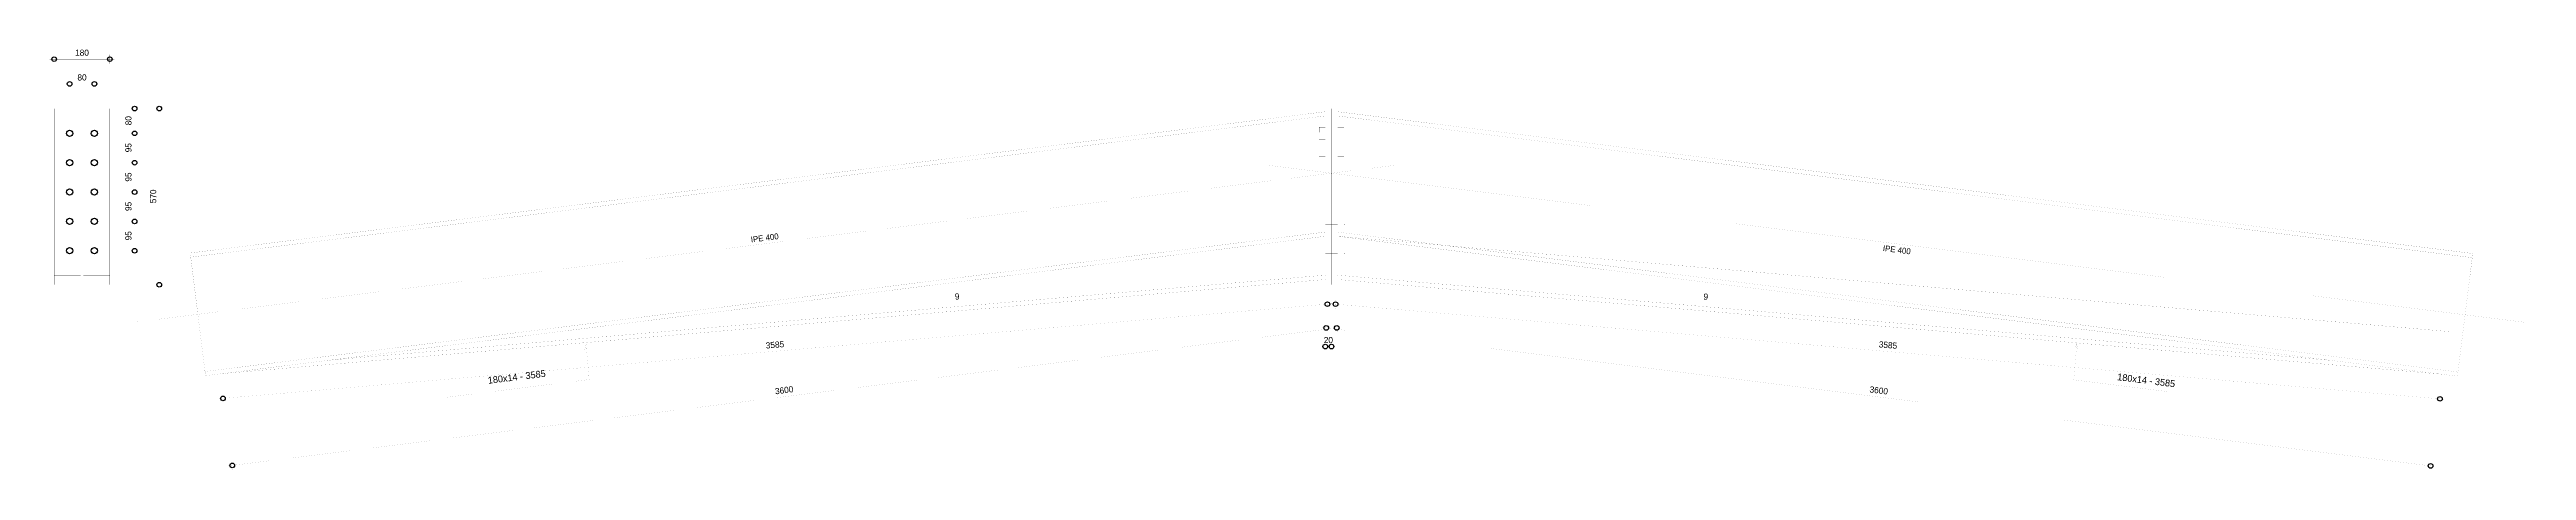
# Model space of a CAD drawing. Header units: millimetres. Extents: x -388065 to 2372687422, y -192755 to 667797.
# Drawn here: x 229992 to 238004, y 570076 to 571438 of the extents above; entities that cross this region are included whole.
import ezdxf
from ezdxf.enums import TextEntityAlignment as Align

# ---------------------------------------------------------------- set-up
doc = ezdxf.new("R2010")
doc.units = ezdxf.units.MM
doc.linetypes.add('DASHDOTED', pattern=[110, 50, -25, 10, -25])

msp = doc.modelspace()

# ---------------------------------------------------------------- linework, layer by layer
at = {"color": 50, "const_width": 0.1}
for points in [[(229991.8785, 571406.7524), (230201.8785, 571406.7524)], [(230006.8785, 571391.7524), (230006.8785, 571421.7524)], [(230186.8785, 571391.7524), (230186.8785, 571421.7524)], [(230041.8785, 571326.7524), (230151.8785, 571326.7524)], [(230056.8785, 571311.7524), (230056.8785, 571341.7524)], [(230136.8785, 571311.7524), (230136.8785, 571341.7524)], [(230281.8785, 571246.7524), (230251.8785, 571246.7524)], [(230266.8785, 571151.7524), (230266.8785, 571261.7524)], [(230361.8785, 571246.7524), (230331.8785, 571246.7524)], [(230346.8785, 570661.7524), (230346.8785, 571261.7524)], [(230281.8785, 571166.7524), (230251.8785, 571166.7524)], [(230281.8785, 571166.7524), (230251.8785, 571166.7524)], [(230266.8785, 570771.7524), (230266.8785, 571181.7524)], [(234098.4958, 571186.7568), (234098.4871, 571146.7568)], [(234098.4958, 571186.7568), (234118.4958, 571186.7524)], [(234118.4958, 571186.7524), (234118.4871, 571146.7524)], [(234118.4936, 571176.7524), (234158.4936, 571176.7437)], [(234158.4871, 571146.7437), (234158.4958, 571186.7437)], [(234178.4958, 571186.7393), (234158.4958, 571186.7437)], [(234178.4871, 571146.7393), (234178.4958, 571186.7393)], [(234182.4936, 571176.7384), (234178.4936, 571176.7393)], [(234182.4893, 571156.7384), (234182.4936, 571176.7384)], [(234098.4751, 571091.7568), (234098.4663, 571051.7568)], [(234098.4751, 571091.7568), (234118.4751, 571091.7524)], [(234098.4871, 571146.7568), (234118.4871, 571146.7524)], [(234118.4751, 571091.7524), (234118.4663, 571051.7524)], [(234118.4729, 571081.7524), (234158.4729, 571081.7437)], [(234118.4893, 571156.7524), (234158.4893, 571156.7437)], [(234158.4663, 571051.7437), (234158.4751, 571091.7437)], [(234178.4751, 571091.7393), (234158.4751, 571091.7437)], [(234178.4871, 571146.7393), (234158.4871, 571146.7437)], [(234178.4663, 571051.7393), (234178.4751, 571091.7393)], [(234182.4729, 571081.7384), (234178.4729, 571081.7393)], [(234182.4893, 571156.7384), (234178.4893, 571156.7393)], [(234182.4685, 571061.7384), (234182.4729, 571081.7384)], [(230281.8785, 571071.7524), (230251.8785, 571071.7524)], [(234098.4663, 571051.7568), (234118.4663, 571051.7524)], [(234118.4685, 571061.7524), (234158.4685, 571061.7437)], [(234178.4663, 571051.7393), (234158.4663, 571051.7437)], [(234182.4685, 571061.7384), (234178.4685, 571061.7393)], [(230281.8785, 570976.7524), (230251.8785, 570976.7524)], [(234098.4543, 570996.7568), (234098.4456, 570956.7568)], [(234098.4456, 570956.7568), (234118.4456, 570956.7524)], [(234098.4543, 570996.7568), (234118.4543, 570996.7524)], [(234118.4543, 570996.7524), (234118.4456, 570956.7524)], [(234118.4478, 570966.7524), (234158.4478, 570966.7437)], [(234118.4522, 570986.7524), (234158.4522, 570986.7437)], [(234158.4456, 570956.7437), (234158.4543, 570996.7437)], [(234178.4456, 570956.7393), (234158.4456, 570956.7437)], [(234178.4543, 570996.7393), (234158.4543, 570996.7437)], [(234178.4456, 570956.7393), (234178.4543, 570996.7393)], [(234182.4478, 570966.7384), (234178.4478, 570966.7393)], [(234182.4522, 570986.7384), (234178.4522, 570986.7393)], [(234182.4478, 570966.7384), (234182.4522, 570986.7384)], [(230281.8785, 570881.7524), (230251.8785, 570881.7524)], [(234098.4336, 570901.7568), (234098.4249, 570861.7568)], [(234098.4249, 570861.7568), (234118.4249, 570861.7524)], [(234098.4336, 570901.7568), (234118.4336, 570901.7524)], [(234118.4336, 570901.7524), (234118.4249, 570861.7524)], [(234118.4271, 570871.7524), (234158.4271, 570871.7437)], [(234118.4314, 570891.7524), (234158.4314, 570891.7437)], [(234158.4249, 570861.7437), (234158.4336, 570901.7437)], [(234178.4249, 570861.7393), (234158.4249, 570861.7437)], [(234178.4336, 570901.7393), (234158.4336, 570901.7437)], [(234178.4249, 570861.7393), (234178.4336, 570901.7393)], [(234182.4271, 570871.7384), (234178.4271, 570871.7393)], [(234182.4314, 570891.7384), (234178.4314, 570891.7393)], [(234182.4271, 570871.7384), (234182.4314, 570891.7384)], [(230281.8785, 570786.7524), (230251.8785, 570786.7524)], [(234098.4129, 570806.7568), (234098.4042, 570766.7568)], [(234098.4042, 570766.7568), (234118.4042, 570766.7524)], [(234098.4129, 570806.7568), (234118.4129, 570806.7524)], [(234118.4129, 570806.7524), (234118.4042, 570766.7524)], [(234118.4064, 570776.7524), (234158.4064, 570776.7437)], [(234118.4107, 570796.7524), (234158.4107, 570796.7437)], [(234158.4042, 570766.7437), (234158.4129, 570806.7437)], [(234178.4042, 570766.7393), (234158.4042, 570766.7437)], [(234178.4129, 570806.7393), (234158.4129, 570806.7437)], [(234178.4042, 570766.7393), (234178.4129, 570806.7393)], [(234182.4063, 570776.7384), (234178.4063, 570776.7393)], [(234182.4107, 570796.7384), (234178.4107, 570796.7393)], [(234182.4063, 570776.7384), (234182.4107, 570796.7384)], [(230361.8785, 570676.7524), (230331.8785, 570676.7524)], [(230537.8828, 570307.6992), (234140.1385, 570615.2163)], [(234126.4688, 570598.9948), (234123.917, 570628.8861)], [(234136.6037, 570615.2171), (237738.7249, 570306.1283)], [(234150.2664, 570598.9896), (234152.8312, 570628.8798)], [(230568.0861, 570090.2006), (234170.251, 570538.874)], [(234106.4579, 570538.8879), (237708.4267, 570088.6429)], [(234119.4815, 570522.1432), (234123.2026, 570551.9116)], [(234157.2201, 570522.135), (234153.512, 570551.905)], [(231723.1491, 570465.0866), (231727.0859, 570489.51)], [(231727.0859, 570489.51), (231735.1056, 570466.1073)], [(231727.0859, 570489.51), (231737.293, 570369.9449)], [(234103.3409, 570476.7557), (234153.3409, 570476.7448)], [(234118.3376, 570461.7524), (234118.3442, 570491.7524)], [(234138.3376, 570461.748), (234138.3442, 570491.748)], [(236549.6012, 570488.4579), (236539.342, 570368.8973)], [(236541.5713, 570465.0587), (236549.6012, 570488.4579)], [(236549.6012, 570488.4579), (236553.5274, 570464.0328)], [(231737.293, 570369.9449), (231272.8816, 570312.0994)], [(236539.342, 570368.8973), (237003.7281, 570310.8491)], [(230554.1043, 570294.0295), (230551.5526, 570323.9208)], [(237722.4974, 570292.4656), (237725.0622, 570322.3557)], [(230584.8251, 570077.1697), (230581.1171, 570106.9396)], [(237691.682, 570075.6192), (237695.4031, 570105.3875)]]:
    msp.add_lwpolyline(points, dxfattribs=at)
at = {"color": 255, "const_width": 0.2}
for points in [[(230006.8785, 571246.7524), (230006.8785, 570676.7524)], [(230006.8785, 571246.7524), (230186.8785, 571246.7524)], [(230186.8785, 570676.7524), (230186.8785, 571246.7524)], [(234118.5089, 571246.7524), (234118.3845, 570676.7524)], [(234118.5089, 571246.7524), (234138.5089, 571246.748)], [(234138.5089, 571246.748), (234138.3845, 570676.748)], [(234138.5089, 571246.748), (234138.3845, 570676.748)], [(234138.5089, 571246.748), (234158.5089, 571246.7437)], [(234158.5089, 571246.7437), (234158.3845, 570676.7437)], [(230186.8785, 571236.7524), (230006.8785, 571236.7524)], [(230006.8785, 571236.7524), (230006.8785, 571223.1477)], [(230006.8785, 571223.1477), (230006.8785, 571236.7524)], [(230006.8785, 571236.7524), (230186.8785, 571236.7524)], [(230006.8785, 571223.1477), (230006.8785, 571223.1477)], [(230006.8785, 571223.1477), (230092.5785, 571223.1477)], [(230092.5785, 571223.1477), (230006.8785, 571223.1477)], [(230006.8785, 571223.1477), (230006.8785, 571223.1477)], [(230092.5785, 571223.1477), (230092.5785, 571223.1477)], [(230092.5785, 571223.1477), (230092.5785, 570847.2552)], [(230092.5785, 570847.2552), (230092.5785, 571223.1477)], [(230092.5785, 571223.1477), (230092.5785, 571223.1477)], [(230101.1785, 570847.2552), (230101.1785, 571223.1477)], [(230101.1785, 571223.1477), (230101.1785, 571223.1477)], [(230101.1785, 571223.1477), (230186.8785, 571223.1477)], [(230186.8785, 571223.1477), (230101.1785, 571223.1477)], [(230101.1785, 571223.1477), (230101.1785, 571223.1477)], [(230101.1785, 571223.1477), (230101.1785, 570847.2552)], [(230186.8785, 571223.1477), (230186.8785, 571236.7524)], [(230186.8785, 571236.7524), (230186.8785, 571223.1477)], [(230186.8785, 571236.7524), (230186.8785, 571236.7524)], [(230186.8785, 571223.1477), (230186.8785, 571223.1477)], [(230186.8785, 571223.1477), (230186.8785, 571223.1477)], [(234118.5067, 571236.7524), (230446.8785, 570779.4269)], [(234118.5037, 571223.1477), (230448.5472, 570766.0304)], [(234118.4217, 570847.2552), (234118.5037, 571223.1477)], [(234118.5037, 571223.1477), (234118.5067, 571236.7524)], [(234158.5037, 571223.139), (234158.4217, 570847.2465)], [(234158.5067, 571236.7437), (234158.5037, 571223.139)], [(234158.5037, 571223.139), (237828.2605, 570764.4204)], [(234158.5067, 571236.7437), (237829.935, 570777.8162)], [(230092.5785, 570847.2552), (230006.8785, 570847.2552)], [(230006.8785, 570847.2552), (230006.8785, 570847.2552)], [(230006.8785, 570847.2552), (230006.8785, 570833.6505)], [(230006.8785, 570833.6505), (230006.8785, 570847.2552)], [(230006.8785, 570847.2552), (230006.8785, 570847.2552)], [(230006.8785, 570847.2552), (230092.5785, 570847.2552)], [(230092.5785, 570847.2552), (230092.5785, 570847.2552)], [(230092.5785, 570847.2552), (230092.5785, 570847.2552)], [(230186.8785, 570847.2552), (230101.1785, 570847.2552)], [(230101.1785, 570847.2552), (230101.1785, 570847.2552)], [(230101.1785, 570847.2552), (230101.1785, 570847.2552)], [(230101.1785, 570847.2552), (230186.8785, 570847.2552)], [(230186.8785, 570833.6505), (230186.8785, 570847.2552)], [(230186.8785, 570847.2552), (230186.8785, 570847.2552)], [(230186.8785, 570847.2552), (230186.8785, 570847.2552)], [(230186.8785, 570847.2552), (230186.8785, 570833.6505)], [(234118.4217, 570847.2552), (230494.6505, 570395.8906)], [(234118.4188, 570833.6505), (234118.4217, 570847.2552)], [(234158.4217, 570847.2465), (234158.4188, 570833.6418)], [(234158.4217, 570847.2465), (237781.9957, 570394.3008)], [(230006.8785, 570833.6505), (230186.8785, 570833.6505)], [(230186.8785, 570833.6505), (230006.8785, 570833.6505)], [(230101.3785, 570833.6505), (230092.3785, 570833.6505)], [(230092.3785, 570833.6505), (230092.3785, 570707.7017)], [(230092.3785, 570707.7017), (230092.3785, 570833.6505)], [(230092.3785, 570833.6505), (230101.3785, 570833.6505)], [(230101.3785, 570707.7017), (230101.3785, 570833.6505)], [(230101.3785, 570833.6505), (230101.3785, 570707.7017)], [(230186.8785, 570833.6505), (230186.8785, 570833.6505)], [(234118.4188, 570833.6505), (230496.3191, 570382.4942)], [(234118.4188, 570833.6505), (234118.4188, 570833.6505)], [(234118.4188, 570833.6505), (234118.4188, 570833.6505)], [(234158.4188, 570833.6418), (237780.3212, 570380.905)], [(237757.1332, 570524.8453), (234158.4188, 570833.6418)], [(237757.1332, 570524.8453), (234158.4188, 570833.6418)], [(230092.3785, 570707.7017), (230006.8785, 570707.7017)], [(230006.8785, 570707.7017), (230006.8785, 570693.6505)], [(230006.8785, 570693.6505), (230006.8785, 570707.7017)], [(230006.8785, 570707.7017), (230092.3785, 570707.7017)], [(230186.8785, 570707.7017), (230101.3785, 570707.7017)], [(230101.3785, 570707.7017), (230186.8785, 570707.7017)], [(230186.8785, 570693.6505), (230186.8785, 570707.7017)], [(230186.8785, 570707.7017), (230186.8785, 570693.6505)], [(234118.3882, 570693.6505), (230546.0238, 570388.6852)], [(234118.3882, 570693.6505), (230546.0238, 570388.6852)], [(234118.3913, 570707.7017), (230904.5693, 570433.3444)], [(234118.3913, 570707.7017), (230904.5693, 570433.3444)], [(234118.3913, 570707.7017), (230904.5693, 570433.3444)], [(234118.3913, 570707.7017), (230904.5693, 570433.3444)], [(237730.6192, 570387.1178), (234158.3882, 570693.6418)], [(237730.6192, 570387.1178), (234158.3882, 570693.6418)], [(237372.0932, 570431.9334), (234158.3913, 570707.693)], [(237372.0932, 570431.9334), (234158.3913, 570707.693)], [(237372.0932, 570431.9334), (234158.3913, 570707.693)], [(237372.0932, 570431.9334), (234158.3913, 570707.693)], [(230186.8785, 570676.7524), (230006.8785, 570676.7524)], [(234138.3845, 570676.748), (234118.3845, 570676.7524)], [(234158.3845, 570676.7437), (234138.3845, 570676.748)]]:
    msp.add_lwpolyline(points, dxfattribs=at)
at = {"color": 50, "linetype": 'DASHDOTED', "const_width": 0.1}
for points in [[(234078.4914, 571166.7611), (234198.4914, 571166.7349)], [(234078.4707, 571071.7611), (234198.4707, 571071.7349)], [(234078.45, 570976.7611), (234198.45, 570976.7349)], [(234078.4293, 570881.7611), (234198.4293, 570881.7349)], [(234078.4085, 570786.7611), (234198.4085, 570786.735)]]:
    msp.add_lwpolyline(points, dxfattribs=at)
at = {"color": 255, "linetype": 'DASHDOTED'}
for points, const_width in [([(234341.6934, 571063.0063), (230273.1324, 570556.2402)], 0.1), ([(233935.2442, 571063.095), (238003.5837, 570554.5537)], 0.1), ([(230448.5472, 570766.0304), (230446.8785, 570779.4269)], 0.2), ([(230494.6505, 570395.8906), (230448.5472, 570766.0304)], 0.2), ([(237828.2605, 570764.4204), (237781.9957, 570394.3008)], 0.2), ([(237829.935, 570777.8162), (237828.2605, 570764.4204)], 0.2), ([(230496.3191, 570382.4942), (230494.6505, 570395.8906)], 0.2), ([(237781.9957, 570394.3008), (237780.3212, 570380.905)], 0.2)]:
    msp.add_lwpolyline(points, dxfattribs=dict(at, const_width=const_width))
at = {"color": 50}
for centre, radius in [((230006.8785, 571406.7524), 7.5), ((230186.8785, 571406.7524), 7.5), ((230056.8785, 571326.7524), 7.5), ((230136.8785, 571326.7524), 7.5), ((230266.8785, 571246.7524), 7.5), ((230346.8785, 571246.7524), 7.5), ((230056.8785, 571166.7524), 10), ((230136.8785, 571166.7524), 10), ((230266.8785, 571166.7524), 7.5), ((230266.8785, 571166.7524), 7.5), ((230056.8785, 571071.7524), 10), ((230136.8785, 571071.7524), 10), ((230266.8785, 571071.7524), 7.5), ((230056.8785, 570976.7524), 10), ((230136.8785, 570976.7524), 10), ((230266.8785, 570976.7524), 7.5), ((230056.8785, 570881.7524), 10), ((230136.8785, 570881.7524), 10), ((230266.8785, 570881.7524), 7.5), ((230056.8785, 570786.7524), 10), ((230136.8785, 570786.7524), 10), ((230266.8785, 570786.7524), 7.5), ((230346.8785, 570676.7524), 7.5), ((234125.1929, 570613.9404), 7.5), ((234151.5488, 570613.9347), 7.5), ((234121.3421, 570537.0274), 7.5), ((234155.3661, 570537.02), 7.5), ((234118.3409, 570476.7524), 7.5), ((234138.3409, 570476.748), 7.5), ((230552.8285, 570308.9751), 7.5), ((237723.7798, 570307.4107), 7.5), ((230582.9711, 570092.0547), 7.5), ((237693.5425, 570090.5034), 7.5)]:
    msp.add_circle(centre, radius, dxfattribs=at)

# ---------------------------------------------------------------- texts
at = {"color": 255}
for s, p in [('180', (230096.8785, 571417.7524)), ('80', (230096.8785, 571337.7524))]:
    msp.add_text(s, height=20, dxfattribs=at).set_placement(p, align=Align.CENTER)
for s, rotation, p in [('80', 90, (230256.8785, 571207.7524)), ('95', 90, (230256.8785, 571120.2524)), ('95', 90, (230256.8785, 571025.2524)), ('95', 90, (230256.8785, 570930.2524)), ('570', 90, (230336.8785, 570962.7524)), ('95', 90, (230256.8785, 570835.2524)), ('3585', 4.87939129, (232339.0107, 570472.4578)), ('20', 359.9875, (234128.3409, 570487.7502)), ('3585', 355.09560871, (235937.6643, 570471.6727)), ('3600', 7.1, (232369.1686, 570325.5373)), ('3600', 352.875, (235907.4423, 570324.7654))]:
    msp.add_text(s, height=20, rotation=rotation, dxfattribs=at).set_placement(p, align=Align.CENTER)
at = {"color": 255, "linetype": 'DASHDOTED'}
for rotation, p in [(7.1, (232305.0645, 570828.4776)), (352.875, (235967.0573, 570789.9711))]:
    msp.add_text('IPE 400', height=19, rotation=rotation, dxfattribs=at).set_placement(p, align=Align.MIDDLE_CENTER)
at = {"color": 255}
for rotation, p in [(4.87939129, (232927.6103, 570638.6621)), (355.09560871, (235349.1421, 570638.1338))]:
    msp.add_text('9', height=20, rotation=rotation, dxfattribs=at).set_placement(p, align=Align.MIDDLE_CENTER)
for rotation, p in [(7.1, (231505.0873, 570361.0222)), (352.875, (236771.535, 570349.8732))]:
    msp.add_text('180x14 - 3585', height=22, rotation=rotation, dxfattribs=at).set_placement(p, align=Align.BOTTOM_CENTER)

doc.saveas('drawing.dxf')
